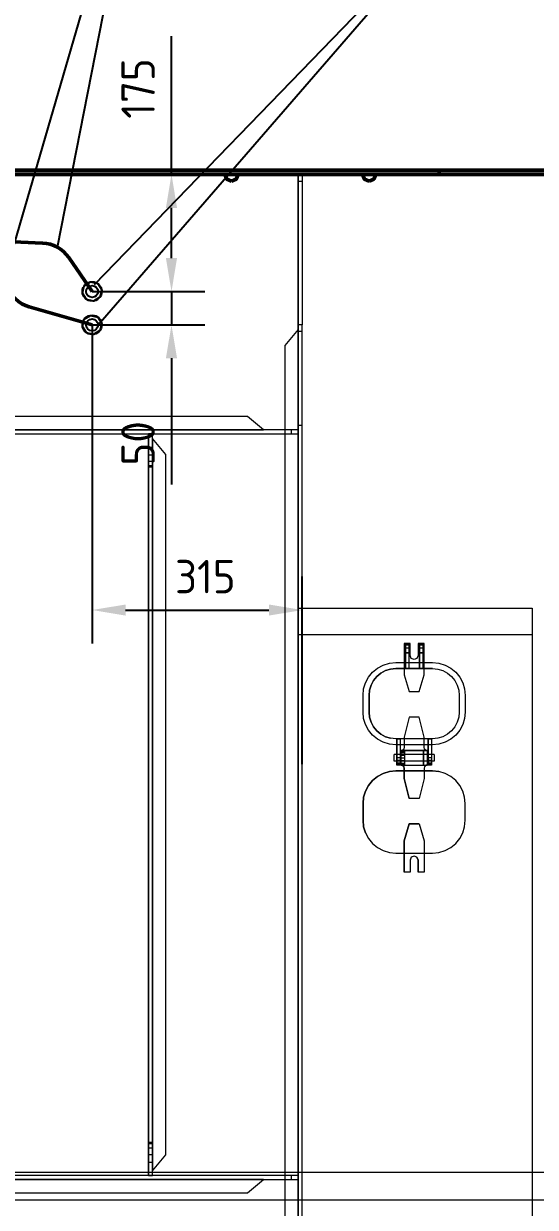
# Model space of a CAD drawing. Header units: millimetres. Extents: x -35117 to 70520, y -28859 to 27816.
# Drawn here: x 56749 to 57515, y -8689 to -6918 of the extents above; entities that cross this region are included whole.
import ezdxf

# ---------------------------------------------------------------- set-up
doc = ezdxf.new("R2010")
doc.units = ezdxf.units.MM
for name, color, linetype in [('CABLE', 6, 'Continuous'), ('PIPE_VENT', 251, 'Continuous'), ('Насыщение', 7, 'Continuous')]:
    doc.layers.add(name, color=color, linetype=linetype)
doc.layers.add('Hull', color=1, linetype='Continuous', lineweight=40)
doc.styles.add('SIMPLEX', font='simplex.shx', dxfattribs={"width": 0.9, "height": 50})
doc.dimstyles.new('М_20 -1', dxfattribs={"dimscale": 0, "dimtxt": 50, "dimasz": 50, "dimexe": 50, "dimexo": 0, "dimgap": 25, "dimtad": 1, "dimdec": 0, "dimrnd": 5, "dimdsep": 46, "dimtxsty": 'SIMPLEX', "dimcen": 50, "dimclrd": 1, "dimclre": 1, "dimclrt": 3, "dimadec": 0, "dimazin": 0, "dimtfac": 1, "dimtdec": 0, "dimtmove": 0, "dimatfit": 3, "dimfxl": 1, "dimtolj": 1, "dimtzin": 0, "dimarcsym": 0})

# ---------------------------------------------------------------- blocks, each defined once
blk = doc.blocks.new('*D296')
at = {"layer": 'Defpoints', "color": 0, "linetype": 'Continuous'}
for p in [(56851.3, -7143.9), (56970.1, -7143.9), (56851.3, -7318.9)]:
    blk.add_point(p, dxfattribs=at)
at = {"layer": 'Hull', "color": 1, "linetype": 'Continuous', "lineweight": -2}
for p, q in [((56970.1, -7143.9), (56970.1, -6936.8)), ((56851.3, -7143.9), (57020.1, -7143.9)), ((56970.1, -7268.9), (56970.1, -7193.9)), ((56851.3, -7318.9), (57020.1, -7318.9))]:
    blk.add_line(p, q, dxfattribs=at)
at = {"layer": 'Hull', "color": 1, "linetype": 'Continuous'}
for points in [[(56961.7, -7193.9), (56978.4, -7193.9), (56970.1, -7143.9)], [(56961.7, -7268.9), (56978.4, -7268.9), (56970.1, -7318.9)]]:
    blk.add_solid(points, dxfattribs=at)
at = {"layer": 'Hull', "color": 3, "linetype": 'Continuous', "lineweight": 9, "insert": (56920.1, -7015.3), "char_height": 50, "attachment_point": 5, "rotation": 90, "style": 'SIMPLEX'}
blk.add_mtext('\\A1;175', dxfattribs=at)
blk = doc.blocks.new('*D297')
at = {"layer": 'Defpoints', "color": 0, "linetype": 'Continuous'}
for p in [(56851.3, -7319), (56970.1, -7319), (56851.3, -7369)]:
    blk.add_point(p, dxfattribs=at)
at = {"layer": 'Hull', "color": 1, "linetype": 'Continuous', "lineweight": -2}
for p, q in [((56970.1, -7269), (56970.1, -7219)), ((56851.3, -7319), (57020.1, -7319)), ((56970.1, -7319), (56970.1, -7369)), ((56851.3, -7369), (57020.1, -7369)), ((56970.1, -7419), (56970.1, -7607.6))]:
    blk.add_line(p, q, dxfattribs=at)
at = {"layer": 'Hull', "color": 1, "linetype": 'Continuous'}
for points in [[(56961.7, -7269), (56978.4, -7269), (56970.1, -7319)], [(56961.7, -7419), (56978.4, -7419), (56970.1, -7369)]]:
    blk.add_solid(points, dxfattribs=at)
at = {"layer": 'Hull', "color": 3, "linetype": 'Continuous', "lineweight": 9, "insert": (56920.1, -7546.2), "char_height": 50, "attachment_point": 5, "rotation": 90, "style": 'SIMPLEX'}
blk.add_mtext('\\A1;50', dxfattribs=at)
blk = doc.blocks.new('*D298')
at = {"layer": 'Defpoints', "color": 0, "linetype": 'Continuous'}
for p in [(56851.3, -7369), (57165.8, -7795.7), (57165.8, -8026.3)]:
    blk.add_point(p, dxfattribs=at)
at = {"layer": 'Hull', "color": 1, "linetype": 'Continuous', "lineweight": -2}
for p, q in [((56851.3, -7369), (56851.3, -7845.7)), ((57165.8, -8026.3), (57165.8, -7745.7)), ((56901.3, -7795.7), (57115.8, -7795.7))]:
    blk.add_line(p, q, dxfattribs=at)
at = {"layer": 'Hull', "color": 1, "linetype": 'Continuous'}
for points in [[(56901.3, -7787.4), (56901.3, -7804), (56851.3, -7795.7)], [(57115.8, -7787.4), (57115.8, -7804), (57165.8, -7795.7)]]:
    blk.add_solid(points, dxfattribs=at)
at = {"layer": 'Hull', "color": 3, "linetype": 'Continuous', "lineweight": 9, "insert": (57020.7, -7745.7), "char_height": 50, "attachment_point": 5, "style": 'SIMPLEX'}
blk.add_mtext('\\A1;315', dxfattribs=at)

msp = doc.modelspace()

# ---------------------------------------------------------------- linework, layer by layer
at = {"layer": 'CABLE', "color": 6, "linetype": 'Continuous', "lineweight": 50}
msp.add_lwpolyline([(56851.277, -7319.01), (56816.279, -7268.131, 0.23526987), (56777.283, -7246.516), (56701.277, -7243.169), (56723.597, -7309.907, 0.2475138), (56757.319, -7342.135), (56851.277, -7368.897)], format="xyb", dxfattribs=at)
at = {"layer": 'Hull', "color": 4, "linetype": 'Continuous', "lineweight": 50}
for p, q in [((51765.813, -7137.897), (57370.812, -7137.897)), ((55775.411, -7137.897), (59477.412, -7137.897)), ((59477.412, -7137.998), (55775.411, -7137.998)), ((55866.421, -7137.555), (59360.757, -7137.555)), ((57370.812, -7137.897), (57370.812, -7143.897)), ((57370.812, -7143.897), (57370.812, -7137.897)), ((57370.812, -7137.897), (59160.811, -7137.897)), ((57370.812, -7143.897), (57370.812, -7137.897)), ((57370.812, -7143.897), (51765.813, -7143.897)), ((57066.883, -7150.968), (57059.812, -7153.898)), ((57066.883, -7150.968), (57069.812, -7143.897)), ((57272.883, -7150.968), (57265.812, -7153.898)), ((57272.883, -7150.968), (57275.812, -7143.897)), ((59160.811, -7143.897), (57370.812, -7143.897))]:
    msp.add_line(p, q, dxfattribs=at)
at = {"layer": 'Hull', "color": 86, "linetype": 'Continuous', "lineweight": 9}
for p, q in [((57159.812, -7143.897), (57159.812, -7368.897)), ((57159.812, -7153.898), (57165.812, -7153.898)), ((57159.812, -7376.047), (57139.812, -7399.885)), ((57159.812, -9686.896), (57159.812, -7368.897)), ((57159.812, -7368.897), (57159.812, -9736.896)), ((57159.812, -9729.749), (57159.812, -7376.047)), ((57165.812, -7378.898), (57159.812, -7378.898)), ((57139.812, -7399.885), (57139.812, -9705.909)), ((57149.811, -7525.898), (55815.812, -7525.898)), ((57149.811, -7531.897), (57149.811, -7525.898)), ((57159.812, -7525.898), (57149.811, -7525.898)), ((57159.812, -7531.897), (57159.812, -7525.898)), ((55815.812, -7531.897), (57149.811, -7531.897)), ((56935.811, -8641.898), (56935.811, -7531.897)), ((56941.812, -7539.048), (56941.812, -8634.748)), ((56941.812, -7539.048), (56941.812, -8634.748)), ((57149.811, -7531.897), (57159.812, -7531.897)), ((56935.811, -7551.899), (56941.812, -7551.899)), ((56941.812, -7563.379), (56941.812, -7551.899)), ((56935.811, -7563.379), (56941.812, -7563.379)), ((56935.811, -7573.111), (56941.812, -7573.111)), ((56935.811, -7579.615), (56941.812, -7579.615)), ((56941.812, -7573.111), (56941.812, -7563.379)), ((56941.812, -7579.615), (56941.812, -7573.111)), ((56941.812, -7581.897), (56941.812, -7579.615)), ((56941.812, -7581.897), (56935.811, -7581.897)), ((56941.812, -8591.898), (56941.812, -7581.897)), ((57159.811, -9735.901), (57159.811, -7792.826)), ((56935.811, -8591.898), (56941.812, -8591.898)), ((56935.811, -8594.181), (56941.812, -8594.181)), ((56935.811, -8600.684), (56941.812, -8600.684)), ((56941.812, -8594.181), (56941.812, -8591.898)), ((56941.812, -8600.684), (56941.812, -8594.181)), ((56941.812, -8610.416), (56941.812, -8600.684)), ((56935.811, -8610.416), (56941.812, -8610.416)), ((56935.811, -8621.897), (56941.812, -8621.897)), ((56941.812, -8621.897), (56941.812, -8610.416)), ((57149.811, -8641.898), (55815.812, -8641.898)), ((57149.811, -8647.898), (57149.811, -8641.898)), ((57159.812, -8641.898), (57149.811, -8641.898)), ((57159.812, -8647.898), (57159.812, -8641.898)), ((57107.661, -8647.898), (55772.962, -8647.898)), ((55815.812, -8647.898), (57149.811, -8647.898)), ((57149.811, -8647.898), (57159.812, -8647.898))]:
    msp.add_line(p, q, dxfattribs=at)
at = {"layer": 'Hull', "color": 4, "linetype": 'Continuous', "lineweight": 50}
for points in [[(57059.812, -7153.898), (57052.74, -7150.968), (57049.811, -7143.897), (54475.812, -7143.897)], [(57069.812, -7143.897), (57066.883, -7150.968), (57059.812, -7153.898)], [(57265.812, -7153.898), (57258.74, -7150.968), (57255.812, -7143.897), (57069.812, -7143.897)], [(57275.812, -7143.897), (57272.883, -7150.968), (57265.812, -7153.898)]]:
    msp.add_lwpolyline(points, dxfattribs=at)
at = {"layer": 'Hull', "color": 86, "linetype": 'Continuous', "lineweight": 9}
for points in [[(57159.812, -7143.897), (57165.812, -7143.897), (57165.812, -7153.898)], [(57159.812, -7368.897), (57159.812, -7153.898), (57159.812, -7143.897)], [(57165.812, -7153.898), (57165.812, -7368.897), (57159.812, -7368.897)], [(57159.812, -7376.047), (57139.812, -7399.885), (57139.812, -9705.909), (57159.812, -9729.749)], [(57165.812, -7378.898), (57165.812, -7368.897), (57159.812, -7368.897)], [(57159.812, -7368.897), (57159.812, -7510.138), (57159.812, -7518.897)], [(57159.812, -7518.897), (57159.812, -7378.898), (57159.812, -7368.897)], [(57165.812, -9686.896), (57165.812, -7368.897), (57159.812, -7368.897)], [(57159.812, -7518.897), (57165.812, -7518.897), (57165.812, -7378.898)], [(55772.962, -7525.898), (57107.661, -7525.898), (57083.826, -7505.896), (55796.797, -7505.896)], [(56941.812, -7551.899), (56941.812, -7531.897), (56935.811, -7531.897)], [(56935.811, -7531.897), (56935.811, -7551.899), (56935.811, -7563.379), (56935.811, -7573.111), (56935.811, -7579.615), (56935.811, -7581.897)], [(56941.812, -8634.748), (56961.812, -8610.911), (56961.812, -7562.885), (56941.812, -7539.048)], [(56935.811, -7581.897), (56935.811, -8591.898), (56935.811, -8594.181), (56935.811, -8600.684), (56935.811, -8610.416), (56935.811, -8621.897), (56935.811, -8641.898)], [(57159.811, -7792.826), (57159.811, -7833.017), (57159.811, -9633.021), (57159.811, -9736.908)], [(56935.811, -8641.898), (56941.812, -8641.898), (56941.812, -8621.897)], [(55796.797, -8667.896), (57083.826, -8667.896), (57107.661, -8647.898)]]:
    msp.add_lwpolyline(points, dxfattribs=at)
at = {"layer": 'PIPE_VENT', "color": 251, "linetype": 'Continuous', "lineweight": 5}
for p, q in [((57509.811, -7833.017), (57159.811, -7833.017)), ((57327.211, -7845.823), (57318.211, -7845.823)), ((57318.211, -7845.823), (57318.211, -7892.823)), ((57339.211, -7845.823), (57339.211, -7863.822)), ((57348.212, -7845.823), (57339.211, -7845.823)), ((57348.212, -7845.823), (57339.211, -7845.823)), ((57509.811, -7833.017), (57509.811, -9633.021)), ((57325.211, -7848.047), (57320.211, -7848.047)), ((57325.211, -7852.887), (57320.211, -7852.887)), ((57320.211, -7859.69), (57320.211, -7883.323)), ((57325.211, -7848.047), (57325.211, -7852.887)), ((57339.211, -7863.822), (57337.453, -7868.067)), ((57346.211, -7848.047), (57341.211, -7848.047)), ((57346.211, -7852.887), (57341.211, -7852.887)), ((57341.211, -7859.69), (57341.211, -7883.323)), ((57346.211, -7848.047), (57346.211, -7852.887)), ((57278.489, -7882.581), (57286.96, -7878.055)), ((57286.96, -7878.055), (57296.152, -7875.266)), ((57296.152, -7875.266), (57305.711, -7874.323)), ((57305.711, -7874.323), (57360.712, -7874.323)), ((57337.453, -7868.067), (57333.211, -7869.825)), ((57360.712, -7874.323), (57370.27, -7875.266)), ((57260.441, -7904.572), (57264.969, -7896.1)), ((57264.969, -7896.1), (57271.063, -7888.675)), ((57271.063, -7888.675), (57278.489, -7882.581)), ((57277.427, -7895.038), (57272.452, -7901.102)), ((57283.488, -7890.064), (57277.427, -7895.038)), ((57290.404, -7886.368), (57283.488, -7890.064)), ((57297.907, -7884.092), (57290.404, -7886.368)), ((57305.711, -7883.323), (57297.907, -7884.092)), ((57360.712, -7883.323), (57305.711, -7883.323)), ((57318.211, -7892.823), (57325.711, -7917.823)), ((57256.711, -7923.322), (57257.653, -7913.764)), ((57257.653, -7913.764), (57260.441, -7904.572)), ((57266.479, -7915.522), (57265.711, -7923.322)), ((57268.756, -7908.017), (57266.479, -7915.522)), ((57272.452, -7901.102), (57268.756, -7908.017)), ((57256.711, -7948.322), (57256.711, -7923.322)), ((57265.711, -7923.322), (57265.711, -7948.322)), ((57257.653, -7957.883), (57256.711, -7948.322)), ((57265.711, -7948.322), (57266.479, -7956.125)), ((57260.441, -7967.072), (57257.653, -7957.883)), ((57264.969, -7975.547), (57260.441, -7967.072)), ((57266.479, -7956.125), (57268.756, -7963.63)), ((57268.756, -7963.63), (57272.452, -7970.545)), ((57272.452, -7970.545), (57277.427, -7976.606)), ((57325.711, -7955.823), (57318.211, -7985.822)), ((57340.711, -7955.823), (57325.711, -7955.823)), ((57277.427, -7976.606), (57283.488, -7981.58)), ((57283.488, -7981.58), (57290.404, -7985.279)), ((57290.404, -7985.279), (57297.907, -7987.552)), ((57318.211, -7985.822), (57318.211, -8001.322)), ((57313.211, -8005.823), (57313.211, -8027.323)), ((57353.211, -8005.823), (57313.211, -8005.823)), ((57313.211, -8027.823), (57313.211, -8005.823)), ((57315.124, -8005.942), (57313.211, -8006.324)), ((57316.746, -8004.859), (57315.124, -8005.942)), ((57317.831, -8003.238), (57316.746, -8004.859)), ((57318.211, -8001.322), (57317.831, -8003.238)), ((57347.211, -8005.823), (57347.211, -8027.823)), ((57303.211, -8021.824), (57303.211, -8011.823)), ((57363.211, -8011.823), (57303.211, -8011.823)), ((57363.211, -8021.824), (57303.211, -8021.824)), ((57312.211, -8016.822), (57307.211, -8016.822)), ((57312.211, -8021.033), (57307.211, -8021.033)), ((57312.211, -8016.822), (57312.211, -8021.033)), ((57312.211, -8021.033), (57312.211, -8024.601)), ((57313.211, -8006.324), (57313.211, -8027.823)), ((57313.211, -8006.662), (57319.211, -8006.662)), ((57313.211, -8009.043), (57319.211, -8009.043)), ((57313.211, -8012.613), (57319.211, -8012.613)), ((57313.211, -8016.822), (57319.211, -8016.822)), ((57313.211, -8021.033), (57319.211, -8021.033)), ((57319.211, -8009.043), (57319.211, -8006.662)), ((57319.211, -8012.613), (57319.211, -8009.043)), ((57319.211, -8016.822), (57319.211, -8012.613)), ((57319.211, -8021.033), (57319.211, -8016.822)), ((57319.211, -8024.601), (57319.211, -8021.033)), ((57353.211, -8027.823), (57353.211, -8006.324)), ((57359.211, -8016.822), (57354.211, -8016.822)), ((57359.211, -8021.033), (57354.211, -8021.033)), ((57359.211, -8016.822), (57359.211, -8021.033)), ((57359.211, -8021.033), (57359.211, -8024.601)), ((57363.211, -8011.823), (57363.211, -8021.824)), ((57278.489, -8044.581), (57286.96, -8040.055)), ((57286.96, -8040.055), (57296.152, -8037.265)), ((57296.152, -8037.265), (57305.711, -8036.323)), ((57305.711, -8036.323), (57360.712, -8036.323)), ((57312.211, -8024.601), (57307.211, -8024.601)), ((57312.211, -8026.984), (57307.211, -8026.984)), ((57312.211, -8024.601), (57312.211, -8026.984)), ((57313.211, -8024.601), (57319.211, -8024.601)), ((57313.211, -8026.984), (57319.211, -8026.984)), ((57313.211, -8027.823), (57353.211, -8027.823)), ((57316.747, -8028.788), (57317.831, -8030.408)), ((57317.831, -8030.408), (57318.211, -8032.325)), ((57318.211, -8032.325), (57318.211, -8047.825)), ((57319.211, -8026.984), (57319.211, -8024.601)), ((57359.211, -8024.601), (57354.211, -8024.601)), ((57359.211, -8026.984), (57354.211, -8026.984)), ((57359.211, -8024.601), (57359.211, -8026.984)), ((57360.712, -8036.323), (57370.27, -8037.265)), ((57260.441, -8066.572), (57264.969, -8058.1)), ((57264.969, -8058.1), (57271.063, -8050.675)), ((57271.063, -8050.675), (57278.489, -8044.581)), ((57318.211, -8047.825), (57325.711, -8077.823)), ((57256.711, -8085.325), (57257.653, -8075.763)), ((57257.653, -8075.763), (57260.441, -8066.572)), ((57256.711, -8110.325), (57256.711, -8085.325)), ((57257.653, -8119.883), (57256.711, -8110.325)), ((57260.441, -8129.075), (57257.653, -8119.883)), ((57325.711, -8115.824), (57318.211, -8140.824)), ((57340.711, -8115.824), (57325.711, -8115.824)), ((57318.211, -8140.824), (57318.211, -8187.824)), ((57337.454, -8165.58), (57339.211, -8169.825)), ((57339.211, -8169.825), (57339.211, -8187.824))]:
    msp.add_line(p, q, dxfattribs=at)
for points in [[(57159.811, -7792.826), (57509.811, -7792.826), (57509.811, -7833.017)], [(57327.211, -7845.823), (57318.211, -7845.823), (57318.211, -7892.823), (57325.711, -7917.823)], [(57320.211, -7846.299), (57325.211, -7846.299), (57325.211, -7848.047)], [(57320.211, -7883.323), (57320.211, -7859.69), (57320.211, -7852.887), (57320.211, -7848.047), (57320.211, -7846.299)], [(57320.211, -7846.299), (57320.211, -7848.047), (57320.211, -7852.887), (57320.211, -7859.69)], [(57325.711, -7917.823), (57340.711, -7917.823), (57348.212, -7892.823), (57348.212, -7845.823)], [(57328.969, -7868.067), (57327.211, -7863.822), (57327.211, -7845.823)], [(57339.211, -7845.823), (57339.211, -7863.822), (57337.453, -7868.067), (57333.211, -7869.825), (57328.969, -7868.067)], [(57341.211, -7846.299), (57346.211, -7846.299), (57346.211, -7848.047)], [(57341.211, -7883.323), (57341.211, -7859.69), (57341.211, -7852.887), (57341.211, -7848.047), (57341.211, -7846.299)], [(57341.211, -7846.299), (57341.211, -7848.047), (57341.211, -7852.887), (57341.211, -7859.69)], [(57325.211, -7852.887), (57325.211, -7859.69), (57320.211, -7859.69)], [(57320.211, -7859.69), (57325.211, -7859.69), (57325.211, -7883.323), (57320.211, -7883.323)], [(57346.211, -7852.887), (57346.211, -7859.69), (57341.211, -7859.69)], [(57341.211, -7859.69), (57346.211, -7859.69), (57346.211, -7883.323), (57341.211, -7883.323)], [(57264.969, -7975.547), (57260.441, -7967.072), (57257.653, -7957.883), (57256.711, -7948.322), (57256.711, -7923.322), (57257.653, -7913.764), (57260.441, -7904.572), (57264.969, -7896.1), (57271.063, -7888.675), (57278.489, -7882.581), (57286.96, -7878.055), (57296.152, -7875.266), (57305.711, -7874.323), (57360.712, -7874.323), (57370.27, -7875.266), (57379.462, -7878.055), (57387.934, -7882.581), (57395.359, -7888.675)], [(57297.907, -7987.552), (57290.404, -7985.279), (57283.488, -7981.58), (57277.427, -7976.606), (57272.452, -7970.545), (57268.756, -7963.63), (57266.479, -7956.125), (57265.711, -7948.322), (57265.711, -7923.322), (57266.479, -7915.522), (57268.756, -7908.017), (57272.452, -7901.102), (57277.427, -7895.038), (57283.488, -7890.064), (57290.404, -7886.368), (57297.907, -7884.092), (57305.711, -7883.323), (57360.712, -7883.323)], [(57360.712, -7883.323), (57368.515, -7884.092), (57376.019, -7886.368), (57382.934, -7890.064), (57388.995, -7895.038), (57393.97, -7901.102), (57397.666, -7908.014), (57399.943, -7915.519), (57400.711, -7923.322), (57400.711, -7948.322), (57399.943, -7956.125), (57397.666, -7963.63), (57393.97, -7970.545), (57388.995, -7976.606), (57382.934, -7981.58), (57376.019, -7985.279), (57368.515, -7987.552), (57360.712, -7988.324)], [(57395.359, -7888.675), (57401.453, -7896.1), (57405.981, -7904.572), (57408.77, -7913.764), (57409.711, -7923.322)], [(57409.711, -7923.322), (57409.711, -7948.322), (57408.77, -7957.883), (57405.981, -7967.075), (57401.453, -7975.547), (57395.36, -7982.972), (57387.934, -7989.066), (57379.463, -7993.592), (57370.27, -7996.381), (57360.712, -7997.324), (57305.711, -7997.324), (57296.152, -7996.381), (57286.959, -7993.592), (57278.487, -7989.066), (57271.063, -7982.972), (57264.969, -7975.547)], [(57340.711, -7955.823), (57325.711, -7955.823), (57318.211, -7985.822), (57318.211, -8001.322), (57317.831, -8003.238), (57316.746, -8004.859), (57315.124, -8005.942), (57313.211, -8006.324), (57313.211, -8027.823)], [(57349.675, -8004.859), (57348.592, -8003.235), (57348.212, -8001.322), (57348.212, -7985.822), (57340.711, -7955.823)], [(57360.712, -7988.324), (57305.711, -7988.324), (57297.907, -7987.552)], [(57307.211, -7988.324), (57312.211, -7988.324), (57312.211, -8016.822)], [(57307.211, -8027.823), (57307.211, -8026.984), (57307.211, -8024.601), (57307.211, -8021.033), (57307.211, -8016.822), (57307.211, -7988.324)], [(57307.211, -7988.324), (57307.211, -8016.822), (57307.211, -8021.033), (57307.211, -8024.601), (57307.211, -8026.984), (57307.211, -8027.823)], [(57313.211, -8027.323), (57313.211, -8005.823), (57353.211, -8005.823)], [(57319.211, -8006.662), (57319.211, -8005.823), (57313.211, -8005.823)], [(57313.211, -8005.823), (57313.211, -8006.662), (57313.211, -8009.043), (57313.211, -8012.613), (57313.211, -8016.822), (57313.211, -8021.033), (57313.211, -8024.601), (57313.211, -8026.984), (57313.211, -8027.823)], [(57353.211, -8005.823), (57353.211, -8027.323), (57351.298, -8027.704), (57349.676, -8028.788), (57348.592, -8030.408), (57348.212, -8032.325), (57348.212, -8047.825), (57340.711, -8077.823), (57325.711, -8077.823)], [(57347.211, -8027.823), (57353.211, -8027.823), (57353.211, -8005.823), (57347.211, -8005.823)], [(57347.211, -8027.823), (57347.211, -8026.984), (57347.211, -8024.601), (57347.211, -8021.033), (57347.211, -8016.822), (57347.211, -8012.613), (57347.211, -8009.046), (57347.211, -8006.662), (57347.211, -8005.823)], [(57353.211, -8006.324), (57351.298, -8005.942), (57349.675, -8004.859)], [(57354.211, -7988.324), (57359.211, -7988.324), (57359.211, -8016.822)], [(57354.211, -8027.823), (57354.211, -8026.984), (57354.211, -8024.601), (57354.211, -8021.033), (57354.211, -8016.822), (57354.211, -7988.324)], [(57354.211, -7988.324), (57354.211, -8016.822), (57354.211, -8021.033), (57354.211, -8024.601), (57354.211, -8026.984), (57354.211, -8027.823)], [(57401.453, -8058.1), (57395.36, -8050.675), (57387.934, -8044.581), (57379.463, -8040.055), (57370.27, -8037.265), (57360.712, -8036.323), (57305.711, -8036.323), (57296.152, -8037.265), (57286.96, -8040.055), (57278.489, -8044.581), (57271.063, -8050.675), (57264.969, -8058.1), (57260.441, -8066.572), (57257.653, -8075.763), (57256.711, -8085.325), (57256.711, -8110.325), (57257.653, -8119.883), (57260.441, -8129.075)], [(57312.211, -8026.984), (57312.211, -8027.823), (57307.211, -8027.823)], [(57313.211, -8027.823), (57319.211, -8027.823), (57319.211, -8026.984)], [(57316.747, -8028.788), (57315.125, -8027.704), (57313.211, -8027.323)], [(57325.711, -8077.823), (57318.211, -8047.825), (57318.211, -8032.325), (57317.831, -8030.408), (57316.747, -8028.788)], [(57359.211, -8026.984), (57359.211, -8027.823), (57354.211, -8027.823)], [(57409.711, -8110.325), (57409.711, -8085.325), (57408.77, -8075.763), (57405.981, -8066.572), (57401.453, -8058.1)], [(57260.441, -8129.075), (57264.969, -8137.546), (57271.063, -8144.971), (57278.489, -8151.066), (57286.96, -8155.591), (57296.152, -8158.381), (57305.711, -8159.324), (57360.712, -8159.324), (57370.27, -8158.381), (57379.463, -8155.591), (57387.934, -8151.066), (57395.36, -8144.971), (57401.453, -8137.546), (57405.981, -8129.075), (57408.77, -8119.883), (57409.711, -8110.325)], [(57318.211, -8187.824), (57318.211, -8140.824), (57325.711, -8115.824), (57340.711, -8115.824)], [(57340.711, -8115.824), (57348.212, -8140.824), (57348.212, -8187.824), (57339.211, -8187.824)], [(57337.454, -8165.58), (57333.211, -8163.822), (57328.969, -8165.58), (57327.211, -8169.825), (57327.211, -8187.824), (57318.211, -8187.824)], [(57339.211, -8187.824), (57339.211, -8169.825), (57337.454, -8165.58)], [(55876.217, -8638.495), (55884.252, -8636.896), (58491.887, -8636.896)], [(58499.923, -8677.298), (58491.887, -8678.898), (55884.252, -8678.898), (55876.217, -8677.298)]]:
    msp.add_lwpolyline(points, dxfattribs=at)
at = {"layer": 'Насыщение', "color": 1}
for p, q in [((56939.193, -6544.317), (56719.728, -7298.338)), ((56799.324, -7252.736), (56939.193, -6544.317)), ((57403.958, -6741.712), (56854.274, -7309.284)), ((56860.132, -7369.01), (57403.958, -6741.712))]:
    msp.add_line(p, q, dxfattribs=at)
at = {"layer": 'Насыщение'}
for points in [[(56848.99, -7304.692), (56859.785, -7307.269), (56865.595, -7316.724), (56863.018, -7327.519), (56853.563, -7333.329), (56842.768, -7330.752), (56836.958, -7321.297), (56839.535, -7310.502)], [(56848.99, -7354.692), (56859.785, -7357.269), (56865.595, -7366.724), (56863.018, -7377.519), (56853.563, -7383.329), (56842.768, -7380.752), (56836.958, -7371.297), (56839.535, -7360.502)]]:
    msp.add_lwpolyline(points, close=True, dxfattribs=at)
for centre, radius in [((56851.277, -7318.897), 14.5), ((56851.277, -7319.01), 8.855), ((56851.277, -7368.897), 14.5), ((56851.277, -7369.01), 8.855)]:
    msp.add_circle(centre, radius, dxfattribs=at)

# ---------------------------------------------------------------- dimensions: what is measured, and where the dimension line sits
at = {"layer": 'Hull', "color": 86, "linetype": 'Continuous', "lineweight": 9}
for base, p1, p2, angle, picture, middle in [((56970.082, -7143.897), (56851.277, -7318.897), (56851.277, -7143.897), 90, '*D296', (56970.082, -7015.326)), ((56970.082, -7319.01), (56851.277, -7369.01), (56851.277, -7319.01), 90, '*D297', (56970.082, -7546.163)), ((57165.812, -7795.714), (56851.277, -7369.01), (57165.812, -8026.315), 180, '*D298', (57020.708, -7795.714))]:
    dim = msp.add_linear_dim(base=base, p1=p1, p2=p2, angle=angle, dimstyle='М_20 -1', override={"dimscale": 1, "dimfxl": 1.25}, dxfattribs=at)
    dim.commit()
    dim.dimension.update_dxf_attribs({"geometry": picture, "text_midpoint": middle, "dimtype": 160})

doc.saveas('drawing.dxf')
